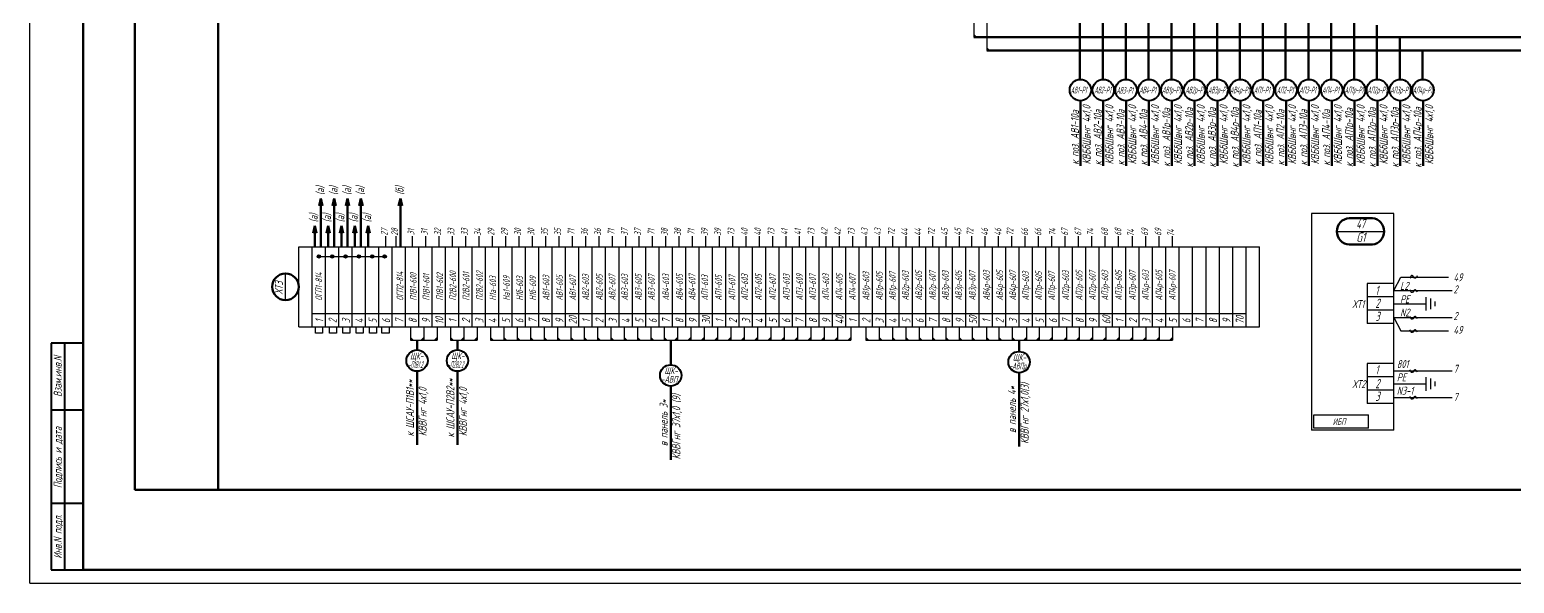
# Model space of a CAD drawing. Header units: millimetres. Extents: x -338 to 6826, y -8218 to 3153.
# Drawn here: x 2037 to 2593, y -5595 to -5388 of the extents above; entities that cross this region are included whole.
import ezdxf
from ezdxf.enums import TextEntityAlignment as Align

# ---------------------------------------------------------------- set-up
doc = ezdxf.new("R2010")
doc.units = ezdxf.units.MM
doc.layers.get('Defpoints').update_dxf_attribs({"color": 251})
for name, color, linetype, lineweight in [('Датчики', 31, 'Continuous', 50), ('Рамка тонкая', 5, 'Continuous', 25), ('Текст_КИП', 2, 'Continuous', 25), ('Эл.кабель', 2, 'Continuous', 50)]:
    doc.layers.add(name, color=color, linetype=linetype, lineweight=lineweight)
doc.layers.add('ТЕКСТ', color=2, linetype='Continuous')
doc.styles.add('Simplex', font='simplex.shx', dxfattribs={"width": 0.7, "oblique": 15})

msp = doc.modelspace()

# ---------------------------------------------------------------- hatches: boundary and pattern name
for color, points in [(256, [(2391.8, -5390.53), (2390.8, -5389.53), (2390.8, -5390.53)]), (256, [(2396.66, -5395.53), (2395.66, -5394.53), (2395.66, -5395.53)]), (256, [(2145.34, -5473.38, 1), (2145.34, -5472.11, 1)]), (256, [(2150.34, -5473.38, 1), (2150.34, -5472.11, 1)]), (256, [(2155.34, -5473.38, 1), (2155.34, -5472.11, 1)]), (256, [(2160.34, -5473.38, 1), (2160.34, -5472.11, 1)]), (256, [(2165.34, -5473.38, 1), (2165.34, -5472.11, 1)]), (256, [(2169.98, -5473.38, 1), (2169.98, -5472.11, 1)]), (3, [(2179.7, -5503.15), (2180.7, -5504.15), (2179.7, -5504.15)]), (3, [(2184.7, -5503.15), (2183.7, -5504.15), (2184.7, -5504.15)]), (3, [(2189.7, -5503.15), (2188.7, -5504.15), (2189.7, -5504.15)]), (3, [(2194.7, -5503.15), (2195.7, -5504.15), (2194.7, -5504.15)]), (3, [(2199.7, -5503.15), (2198.7, -5504.15), (2199.7, -5504.15)]), (3, [(2204.7, -5503.15), (2203.7, -5504.15), (2204.7, -5504.15)]), (3, [(2209.7, -5503.15), (2210.7, -5504.15), (2209.7, -5504.15)]), (3, [(2214.7, -5503.15), (2215.7, -5504.15), (2214.7, -5504.15)]), (3, [(2219.7, -5503.15), (2220.7, -5504.15), (2219.7, -5504.15)]), (3, [(2224.7, -5503.15), (2225.7, -5504.15), (2224.7, -5504.15)]), (3, [(2229.7, -5503.15), (2230.7, -5504.15), (2229.7, -5504.15)]), (3, [(2234.7, -5503.15), (2235.7, -5504.15), (2234.7, -5504.15)]), (3, [(2239.7, -5503.15), (2240.7, -5504.15), (2239.7, -5504.15)]), (3, [(2244.7, -5503.15), (2245.7, -5504.15), (2244.7, -5504.15)]), (3, [(2249.7, -5503.15), (2250.7, -5504.15), (2249.7, -5504.15)]), (3, [(2254.7, -5503.15), (2255.7, -5504.15), (2254.7, -5504.15)]), (3, [(2259.7, -5503.15), (2260.7, -5504.15), (2259.7, -5504.15)]), (3, [(2264.7, -5503.15), (2265.7, -5504.15), (2264.7, -5504.15)]), (3, [(2269.7, -5503.15), (2270.7, -5504.15), (2269.7, -5504.15)]), (3, [(2274.7, -5503.15), (2275.7, -5504.15), (2274.7, -5504.15)]), (3, [(2279.7, -5503.15), (2278.7, -5504.15), (2279.7, -5504.15)]), (3, [(2284.7, -5503.15), (2283.7, -5504.15), (2284.7, -5504.15)]), (3, [(2289.7, -5503.15), (2288.7, -5504.15), (2289.7, -5504.15)]), (3, [(2294.7, -5503.15), (2293.7, -5504.15), (2294.7, -5504.15)]), (3, [(2299.7, -5503.15), (2298.7, -5504.15), (2299.7, -5504.15)]), (3, [(2304.7, -5503.15), (2303.7, -5504.15), (2304.7, -5504.15)]), (3, [(2309.7, -5503.15), (2308.7, -5504.15), (2309.7, -5504.15)]), (3, [(2314.7, -5503.15), (2313.7, -5504.15), (2314.7, -5504.15)]), (3, [(2319.7, -5503.15), (2318.7, -5504.15), (2319.7, -5504.15)]), (3, [(2324.7, -5503.15), (2323.7, -5504.15), (2324.7, -5504.15)]), (3, [(2329.7, -5503.15), (2328.7, -5504.15), (2329.7, -5504.15)]), (3, [(2334.7, -5503.15), (2333.7, -5504.15), (2334.7, -5504.15)]), (3, [(2339.7, -5503.15), (2338.7, -5504.15), (2339.7, -5504.15)]), (3, [(2344.7, -5503.15), (2343.7, -5504.15), (2344.7, -5504.15)]), (3, [(2350.26, -5503.15), (2351.26, -5504.15), (2350.26, -5504.15)]), (3, [(2355.26, -5503.15), (2356.26, -5504.15), (2355.26, -5504.15)]), (3, [(2360.26, -5503.15), (2361.26, -5504.15), (2360.26, -5504.15)]), (3, [(2365.26, -5503.15), (2366.26, -5504.15), (2365.26, -5504.15)]), (3, [(2370.26, -5503.15), (2371.26, -5504.15), (2370.26, -5504.15)]), (3, [(2375.26, -5503.15), (2376.26, -5504.15), (2375.26, -5504.15)]), (3, [(2380.26, -5503.15), (2381.26, -5504.15), (2380.26, -5504.15)]), (3, [(2385.26, -5503.15), (2386.26, -5504.15), (2385.26, -5504.15)]), (3, [(2390.15, -5503.15), (2391.15, -5504.15), (2390.15, -5504.15)]), (3, [(2395.5, -5503.15), (2396.5, -5504.15), (2395.5, -5504.15)]), (3, [(2400.19, -5503.15), (2401.19, -5504.15), (2400.19, -5504.15)]), (3, [(2405.14, -5503.15), (2406.14, -5504.15), (2405.14, -5504.15)]), (3, [(2410.54, -5503.15), (2409.54, -5504.15), (2410.54, -5504.15)]), (3, [(2415.3, -5503.15), (2414.3, -5504.15), (2415.3, -5504.15)]), (3, [(2420.18, -5503.15), (2419.18, -5504.15), (2420.18, -5504.15)]), (3, [(2425.48, -5503.15), (2424.48, -5504.15), (2425.48, -5504.15)]), (3, [(2430.26, -5503.15), (2429.26, -5504.15), (2430.26, -5504.15)]), (3, [(2435.26, -5503.15), (2434.26, -5504.15), (2435.26, -5504.15)]), (3, [(2440.26, -5503.15), (2439.26, -5504.15), (2440.26, -5504.15)]), (3, [(2445.26, -5503.15), (2444.26, -5504.15), (2445.26, -5504.15)]), (3, [(2450.26, -5503.15), (2449.26, -5504.15), (2450.26, -5504.15)]), (3, [(2455.26, -5503.15), (2454.26, -5504.15), (2455.26, -5504.15)]), (3, [(2460.26, -5503.15), (2459.26, -5504.15), (2460.26, -5504.15)]), (3, [(2465.26, -5503.15), (2464.26, -5504.15), (2465.26, -5504.15)])]:
    msp.add_hatch(color=color).paths.add_polyline_path(points)

# ---------------------------------------------------------------- linework, layer by layer
at = {"lineweight": 60}
for p, q in [((2056.94, -5590.29), (2056.94, -5006.29)), ((2872.94, -5590.29), (2056.94, -5590.29))]:
    msp.add_line(p, q, dxfattribs=at)
at = {"color": 5, "lineweight": 60}
for p, q in [((2076.32, -5560.2), (2076.32, -5027.44)), ((2107.64, -5560.2), (2107.64, -5027.44)), ((2076.32, -5560.2), (2790.36, -5560.2))]:
    msp.add_line(p, q, dxfattribs=at)
at = {"color": 2, "ltscale": 0.5}
for p, q in [((2390.8, -5239.62), (2390.8, -5390.53)), ((2395.66, -5239.62), (2395.66, -5395.53)), ((2179.7, -5499.15), (2179.7, -5504.15)), ((2184.7, -5499.15), (2184.7, -5504.15)), ((2189.7, -5499.15), (2189.7, -5504.15)), ((2194.7, -5499.15), (2194.7, -5504.15)), ((2199.7, -5499.15), (2199.7, -5504.15)), ((2204.7, -5499.15), (2204.7, -5504.15)), ((2209.7, -5499.15), (2209.7, -5504.15)), ((2214.7, -5499.15), (2214.7, -5504.15)), ((2219.7, -5499.15), (2219.7, -5504.15)), ((2224.7, -5499.15), (2224.7, -5504.15)), ((2229.7, -5499.15), (2229.7, -5504.15)), ((2234.7, -5499.15), (2234.7, -5504.15)), ((2239.7, -5499.15), (2239.7, -5504.15)), ((2244.7, -5499.15), (2244.7, -5504.15)), ((2249.7, -5499.15), (2249.7, -5504.15)), ((2254.7, -5499.15), (2254.7, -5504.15)), ((2259.7, -5499.15), (2259.7, -5504.15)), ((2264.7, -5499.15), (2264.7, -5504.15)), ((2269.7, -5499.15), (2269.7, -5504.15)), ((2274.7, -5499.15), (2274.7, -5504.15)), ((2279.7, -5499.15), (2279.7, -5504.15)), ((2284.7, -5499.15), (2284.7, -5504.15)), ((2289.7, -5499.15), (2289.7, -5504.15)), ((2294.7, -5499.15), (2294.7, -5504.15)), ((2299.7, -5499.15), (2299.7, -5504.15)), ((2304.7, -5499.15), (2304.7, -5504.15)), ((2309.7, -5499.15), (2309.7, -5504.15)), ((2314.7, -5499.15), (2314.7, -5504.15)), ((2319.7, -5499.15), (2319.7, -5504.15)), ((2324.7, -5499.15), (2324.7, -5504.15)), ((2329.7, -5499.15), (2329.7, -5504.15)), ((2334.7, -5499.15), (2334.7, -5504.15)), ((2339.7, -5499.15), (2339.7, -5504.15)), ((2344.7, -5499.15), (2344.7, -5504.15)), ((2350.26, -5499.15), (2350.26, -5504.15)), ((2355.26, -5499.15), (2355.26, -5504.15)), ((2360.26, -5499.15), (2360.26, -5504.15)), ((2365.26, -5499.15), (2365.26, -5504.15)), ((2370.26, -5499.15), (2370.26, -5504.15)), ((2375.26, -5499.15), (2375.26, -5504.15)), ((2380.26, -5499.15), (2380.26, -5504.15)), ((2385.26, -5499.15), (2385.26, -5504.15)), ((2390.15, -5499.15), (2390.15, -5504.15)), ((2395.5, -5499.15), (2395.5, -5504.15)), ((2400.19, -5499.15), (2400.19, -5504.15)), ((2405.14, -5499.15), (2405.14, -5504.15)), ((2410.54, -5499.15), (2410.54, -5504.15)), ((2415.3, -5499.15), (2415.3, -5504.15)), ((2420.18, -5499.15), (2420.18, -5504.15)), ((2425.48, -5499.15), (2425.48, -5504.15)), ((2430.26, -5499.15), (2430.26, -5504.15)), ((2435.26, -5499.15), (2435.26, -5504.15)), ((2440.26, -5499.15), (2440.26, -5504.15)), ((2445.26, -5499.15), (2445.26, -5504.15)), ((2450.26, -5499.15), (2450.26, -5504.15)), ((2455.26, -5499.15), (2455.26, -5504.15)), ((2460.26, -5499.15), (2460.26, -5504.15)), ((2465.26, -5499.15), (2465.26, -5504.15))]:
    msp.add_line(p, q, dxfattribs=at)
for p, q in [((2391.8, -5390.53), (2390.8, -5389.53)), ((2396.66, -5395.53), (2395.66, -5394.53)), ((2548.2, -5456.67), (2517.29, -5456.67)), ((2548.2, -5537.92), (2548.2, -5456.67)), ((2145.98, -5472.75), (2170.04, -5472.75)), ((2538.2, -5482.9), (2538.2, -5497.9)), ((2548.2, -5482.9), (2538.2, -5482.9)), ((2548.2, -5487.9), (2538.2, -5487.9)), ((2548.2, -5490.55), (2560.34, -5490.55)), ((2560.34, -5493.1), (2560.34, -5488)), ((2562.1, -5492.54), (2562.1, -5488.57)), ((2563.75, -5491.45), (2563.75, -5489.67)), ((2548.2, -5492.9), (2538.2, -5492.9)), ((2144.08, -5501.53), (2144.08, -5499.15)), ((2146.74, -5501.53), (2144.08, -5501.53)), ((2146.74, -5499.15), (2146.74, -5501.53)), ((2149.27, -5501.53), (2149.27, -5499.15)), ((2151.93, -5501.53), (2149.27, -5501.53)), ((2151.93, -5499.15), (2151.93, -5501.53)), ((2154.27, -5501.53), (2154.27, -5499.15)), ((2156.93, -5501.53), (2154.27, -5501.53)), ((2156.93, -5499.15), (2156.93, -5501.53)), ((2159.27, -5501.53), (2159.27, -5499.15)), ((2161.93, -5501.53), (2159.27, -5501.53)), ((2161.93, -5499.15), (2161.93, -5501.53)), ((2164.27, -5501.53), (2164.27, -5499.15)), ((2166.93, -5501.53), (2164.27, -5501.53)), ((2166.93, -5499.15), (2166.93, -5501.53)), ((2168.95, -5501.53), (2168.95, -5499.15)), ((2171.61, -5501.53), (2168.95, -5501.53)), ((2171.61, -5499.15), (2171.61, -5501.53)), ((2548.2, -5497.9), (2538.2, -5497.9)), ((2538.2, -5512.9), (2538.2, -5527.9)), ((2548.2, -5512.9), (2538.2, -5512.9)), ((2548.2, -5517.9), (2538.2, -5517.9)), ((2560.34, -5523.1), (2560.34, -5518)), ((2562.1, -5522.54), (2562.1, -5518.57)), ((2548.2, -5522.9), (2538.2, -5522.9)), ((2548.2, -5520.55), (2560.34, -5520.55)), ((2563.75, -5521.45), (2563.75, -5519.67)), ((2548.2, -5527.9), (2538.2, -5527.9)), ((2548.2, -5537.92), (2517.33, -5537.92)), ((2538.72, -5537.18), (2518.23, -5537.18))]:
    msp.add_line(p, q)
at = {"ltscale": 0.5}
for p, q in [((2517.33, -5456.67), (2517.33, -5537.92)), ((2518.23, -5537.18), (2518.23, -5532.18)), ((2518.23, -5532.18), (2538.72, -5532.18)), ((2538.72, -5537.18), (2538.72, -5532.18))]:
    msp.add_line(p, q, dxfattribs=at)
at = {"color": 0, "linetype": 'ByBlock'}
msp.add_line((2526.86, -5463.38), (2544.57, -5463.38), dxfattribs=at)
at = {"color": 2}
for p, q in [((2137.81, -5499.15), (2137.81, -5469.15)), ((2137.81, -5469.15), (2497.81, -5469.15)), ((2142.81, -5499.15), (2142.81, -5469.15)), ((2147.81, -5499.15), (2147.81, -5469.15)), ((2152.81, -5499.15), (2152.81, -5469.15)), ((2157.81, -5499.15), (2157.81, -5469.15)), ((2162.81, -5499.15), (2162.81, -5469.15)), ((2167.81, -5499.15), (2167.81, -5469.15)), ((2172.81, -5499.15), (2172.81, -5469.15)), ((2177.81, -5499.15), (2177.81, -5469.15)), ((2182.81, -5499.15), (2182.81, -5469.15)), ((2187.81, -5499.15), (2187.81, -5469.15)), ((2192.81, -5499.15), (2192.81, -5469.15)), ((2197.81, -5499.15), (2197.81, -5469.15)), ((2202.81, -5499.15), (2202.81, -5469.15)), ((2207.81, -5499.15), (2207.81, -5469.15)), ((2212.81, -5499.15), (2212.81, -5469.15)), ((2217.81, -5499.15), (2217.81, -5469.15)), ((2222.81, -5499.15), (2222.81, -5469.15)), ((2227.81, -5499.15), (2227.81, -5469.15)), ((2232.81, -5499.15), (2232.81, -5469.15)), ((2237.81, -5499.15), (2237.81, -5469.15)), ((2242.81, -5499.15), (2242.81, -5469.15)), ((2247.81, -5499.15), (2247.81, -5469.15)), ((2252.81, -5499.15), (2252.81, -5469.15)), ((2257.81, -5499.15), (2257.81, -5469.15)), ((2262.81, -5499.15), (2262.81, -5469.15)), ((2267.81, -5499.15), (2267.81, -5469.15)), ((2272.81, -5499.15), (2272.81, -5469.15)), ((2277.81, -5499.15), (2277.81, -5469.15)), ((2282.81, -5499.15), (2282.81, -5469.15)), ((2287.81, -5499.15), (2287.81, -5469.15)), ((2292.81, -5499.15), (2292.81, -5469.15)), ((2297.81, -5499.15), (2297.81, -5469.15)), ((2302.81, -5499.15), (2302.81, -5469.15)), ((2307.81, -5499.15), (2307.81, -5469.15)), ((2312.81, -5499.15), (2312.81, -5469.15)), ((2317.81, -5499.15), (2317.81, -5469.15)), ((2322.81, -5499.15), (2322.81, -5469.15)), ((2327.81, -5499.15), (2327.81, -5469.15)), ((2332.81, -5499.15), (2332.81, -5469.15)), ((2337.81, -5499.15), (2337.81, -5469.15)), ((2342.81, -5499.15), (2342.81, -5469.15)), ((2347.81, -5499.15), (2347.81, -5469.15)), ((2352.81, -5499.15), (2352.81, -5469.15)), ((2357.81, -5499.15), (2357.81, -5469.15)), ((2362.81, -5499.15), (2362.81, -5469.15)), ((2367.81, -5499.15), (2367.81, -5469.15)), ((2372.81, -5499.15), (2372.81, -5469.15)), ((2377.81, -5499.15), (2377.81, -5469.15)), ((2382.81, -5499.15), (2382.81, -5469.15)), ((2387.81, -5499.15), (2387.81, -5469.15)), ((2392.81, -5499.15), (2392.81, -5469.15)), ((2392.81, -5499.15), (2392.81, -5469.15)), ((2397.81, -5499.15), (2397.81, -5469.15)), ((2397.81, -5499.15), (2397.81, -5469.15)), ((2402.81, -5499.15), (2402.81, -5469.15)), ((2407.81, -5499.15), (2407.81, -5469.15)), ((2412.81, -5499.15), (2412.81, -5469.15)), ((2417.81, -5499.15), (2417.81, -5469.15)), ((2422.81, -5499.15), (2422.81, -5469.15)), ((2427.81, -5499.15), (2427.81, -5469.15)), ((2432.81, -5499.15), (2432.81, -5469.15)), ((2437.81, -5499.15), (2437.81, -5469.15)), ((2442.81, -5499.15), (2442.81, -5469.15)), ((2447.81, -5499.15), (2447.81, -5469.15)), ((2452.81, -5499.15), (2452.81, -5469.15)), ((2457.81, -5499.15), (2457.81, -5469.15)), ((2462.81, -5499.15), (2462.81, -5469.15)), ((2467.81, -5499.15), (2467.81, -5469.15)), ((2472.81, -5499.15), (2472.81, -5469.15)), ((2477.81, -5499.15), (2477.81, -5469.15)), ((2482.81, -5499.15), (2482.81, -5469.15)), ((2487.81, -5499.15), (2487.81, -5469.15)), ((2492.81, -5499.15), (2492.81, -5469.15)), ((2492.81, -5499.15), (2492.81, -5469.15)), ((2497.81, -5499.15), (2497.81, -5469.15)), ((2142.81, -5494.12), (2492.81, -5494.12)), ((2137.81, -5499.15), (2497.81, -5499.15))]:
    msp.add_line(p, q, dxfattribs=at)
at = {"color": 3}
for p, q in [((2170.27, -5465.21), (2170.27, -5469.15)), ((2174.18, -5465.21), (2174.18, -5469.15)), ((2180.29, -5465.21), (2180.29, -5469.15)), ((2185.29, -5465.21), (2185.29, -5469.15)), ((2190.29, -5465.21), (2190.29, -5469.15)), ((2195.29, -5465.21), (2195.29, -5469.15)), ((2200.29, -5465.21), (2200.29, -5469.15)), ((2205.29, -5465.21), (2205.29, -5469.15)), ((2210.29, -5465.21), (2210.29, -5469.15)), ((2215.29, -5465.21), (2215.29, -5469.15)), ((2220.29, -5465.21), (2220.29, -5469.15)), ((2225.29, -5465.21), (2225.29, -5469.15)), ((2230.29, -5465.21), (2230.29, -5469.15)), ((2235.29, -5465.21), (2235.29, -5469.15)), ((2240.29, -5465.21), (2240.29, -5469.15)), ((2245.29, -5465.21), (2245.29, -5469.15)), ((2250.29, -5465.21), (2250.29, -5469.15)), ((2255.29, -5465.21), (2255.29, -5469.15)), ((2260.29, -5465.21), (2260.29, -5469.15)), ((2265.29, -5465.21), (2265.29, -5469.15)), ((2270.29, -5465.21), (2270.29, -5469.15)), ((2275.29, -5465.21), (2275.29, -5469.15)), ((2280.29, -5465.21), (2280.29, -5469.15)), ((2285.29, -5465.21), (2285.29, -5469.15)), ((2290.29, -5465.21), (2290.29, -5469.15)), ((2295.29, -5465.21), (2295.29, -5469.15)), ((2300.29, -5465.21), (2300.29, -5469.15)), ((2305.29, -5465.21), (2305.29, -5469.15)), ((2310.29, -5465.21), (2310.29, -5469.15)), ((2315.29, -5465.21), (2315.29, -5469.15)), ((2320.29, -5465.21), (2320.29, -5469.15)), ((2325.29, -5465.21), (2325.29, -5469.15)), ((2330.29, -5465.21), (2330.29, -5469.15)), ((2335.29, -5465.21), (2335.29, -5469.15)), ((2340.29, -5465.21), (2340.29, -5469.15)), ((2345.29, -5465.21), (2345.29, -5469.15)), ((2350.29, -5465.21), (2350.29, -5469.15)), ((2355.29, -5465.21), (2355.29, -5469.15)), ((2360.29, -5465.21), (2360.29, -5469.15)), ((2365.29, -5465.21), (2365.29, -5469.15)), ((2370.29, -5465.21), (2370.29, -5469.15)), ((2375.29, -5465.21), (2375.29, -5469.15)), ((2380.29, -5465.21), (2380.29, -5469.15)), ((2385.29, -5465.21), (2385.29, -5469.15)), ((2389.86, -5465.21), (2389.86, -5469.15)), ((2394.86, -5465.21), (2394.86, -5469.15)), ((2399.86, -5465.21), (2399.86, -5469.15)), ((2404.86, -5465.21), (2404.86, -5469.15)), ((2409.86, -5465.21), (2409.86, -5469.15)), ((2414.86, -5465.21), (2414.86, -5469.15)), ((2419.86, -5465.21), (2419.86, -5469.15)), ((2424.86, -5465.21), (2424.86, -5469.15)), ((2429.86, -5465.21), (2429.86, -5469.15)), ((2434.86, -5465.21), (2434.86, -5469.15)), ((2439.86, -5465.21), (2439.86, -5469.15)), ((2444.86, -5465.21), (2444.86, -5469.15)), ((2450.08, -5465.21), (2450.08, -5469.15)), ((2455.08, -5465.21), (2455.08, -5469.15)), ((2460.08, -5465.21), (2460.08, -5469.15)), ((2465.08, -5465.21), (2465.08, -5469.15)), ((2548.2, -5485.6), (2570.06, -5485.6)), ((2548.2, -5495.6), (2570.06, -5495.6)), ((2179.7, -5503.15), (2180.7, -5504.15)), ((2179.7, -5504.15), (2189.7, -5504.15)), ((2184.7, -5503.15), (2183.7, -5504.15)), ((2189.7, -5503.15), (2188.7, -5504.15)), ((2194.7, -5503.15), (2195.7, -5504.15)), ((2194.7, -5504.15), (2204.7, -5504.15)), ((2199.7, -5503.15), (2198.7, -5504.15)), ((2204.7, -5503.15), (2203.7, -5504.15)), ((2209.7, -5503.15), (2210.7, -5504.15)), ((2209.7, -5504.15), (2344.7, -5504.15)), ((2214.7, -5503.15), (2215.7, -5504.15)), ((2219.7, -5503.15), (2220.7, -5504.15)), ((2224.7, -5503.15), (2225.7, -5504.15)), ((2229.7, -5503.15), (2230.7, -5504.15)), ((2234.7, -5503.15), (2235.7, -5504.15)), ((2239.7, -5503.15), (2240.7, -5504.15)), ((2244.7, -5503.15), (2245.7, -5504.15)), ((2249.7, -5503.15), (2250.7, -5504.15)), ((2254.7, -5503.15), (2255.7, -5504.15)), ((2259.7, -5503.15), (2260.7, -5504.15)), ((2264.7, -5503.15), (2265.7, -5504.15)), ((2269.7, -5503.15), (2270.7, -5504.15)), ((2274.7, -5503.15), (2275.7, -5504.15)), ((2279.7, -5503.15), (2278.7, -5504.15)), ((2284.7, -5503.15), (2283.7, -5504.15)), ((2289.7, -5503.15), (2288.7, -5504.15)), ((2294.7, -5503.15), (2293.7, -5504.15)), ((2299.7, -5503.15), (2298.7, -5504.15)), ((2304.7, -5503.15), (2303.7, -5504.15)), ((2309.7, -5503.15), (2308.7, -5504.15)), ((2314.7, -5503.15), (2313.7, -5504.15)), ((2319.7, -5503.15), (2318.7, -5504.15)), ((2324.7, -5503.15), (2323.7, -5504.15)), ((2329.7, -5503.15), (2328.7, -5504.15)), ((2334.7, -5503.15), (2333.7, -5504.15)), ((2339.7, -5503.15), (2338.7, -5504.15)), ((2344.7, -5503.15), (2343.7, -5504.15)), ((2350.26, -5503.15), (2351.26, -5504.15)), ((2350.26, -5504.15), (2465.26, -5504.15)), ((2355.26, -5503.15), (2356.26, -5504.15)), ((2360.26, -5503.15), (2361.26, -5504.15)), ((2365.26, -5503.15), (2366.26, -5504.15)), ((2370.26, -5503.15), (2371.26, -5504.15)), ((2375.26, -5503.15), (2376.26, -5504.15)), ((2380.26, -5503.15), (2381.26, -5504.15)), ((2385.26, -5503.15), (2386.26, -5504.15)), ((2390.15, -5503.15), (2391.15, -5504.15)), ((2395.5, -5503.15), (2396.5, -5504.15)), ((2400.19, -5503.15), (2401.19, -5504.15)), ((2405.14, -5503.15), (2406.14, -5504.15)), ((2410.54, -5503.15), (2409.54, -5504.15)), ((2415.3, -5503.15), (2414.3, -5504.15)), ((2420.18, -5503.15), (2419.18, -5504.15)), ((2425.48, -5503.15), (2424.48, -5504.15)), ((2430.26, -5503.15), (2429.26, -5504.15)), ((2435.26, -5503.15), (2434.26, -5504.15)), ((2440.26, -5503.15), (2439.26, -5504.15)), ((2445.26, -5503.15), (2444.26, -5504.15)), ((2450.26, -5503.15), (2449.26, -5504.15)), ((2455.26, -5503.15), (2454.26, -5504.15)), ((2460.26, -5503.15), (2459.26, -5504.15)), ((2465.26, -5503.15), (2464.26, -5504.15)), ((2548.2, -5515.6), (2570.06, -5515.6)), ((2548.2, -5525.6), (2570.06, -5525.6))]:
    msp.add_line(p, q, dxfattribs=at)
at = {"color": 107}
for p, q in [((2548.2, -5485.6), (2550.77, -5480.6)), ((2550.77, -5480.6), (2568.66, -5480.6)), ((2548.26, -5495.6), (2550.83, -5500.61)), ((2550.77, -5500.61), (2568.66, -5500.61))]:
    msp.add_line(p, q, dxfattribs=at)
at = {"color": 7, "lineweight": 40}
for p, q in [((2044.96, -5505.29), (2044.96, -5590.29)), ((2056.96, -5505.29), (2044.96, -5505.29)), ((2049.96, -5505.29), (2049.96, -5590.29)), ((2044.96, -5530.29), (2056.96, -5530.29)), ((2044.96, -5565.29), (2056.96, -5565.29)), ((2044.96, -5590.29), (2056.96, -5590.29))]:
    msp.add_line(p, q, dxfattribs=at)
for centre in [(2145.34, -5472.75), (2150.34, -5472.75), (2155.34, -5472.75), (2160.34, -5472.75), (2165.34, -5472.75), (2169.98, -5472.75)]:
    msp.add_circle(centre, 0.633)
at = {"color": 30, "linetype": 'ByBlock', "lineweight": 30, "end_tangent": (-1, 0)}
for points in [[(2556.98, -5480.09), (2556.12, -5480.96), (2555.04, -5479.92), (2554.25, -5480.96)], [(2556.98, -5486.12), (2556.12, -5485.25), (2555.04, -5486.29), (2554.25, -5485.25)], [(2556.98, -5496.12), (2556.12, -5495.25), (2555.04, -5496.29), (2554.25, -5495.25)], [(2556.98, -5501.12), (2556.12, -5500.25), (2555.04, -5501.29), (2554.25, -5500.25)], [(2556.98, -5516.12), (2556.12, -5515.25), (2555.04, -5516.29), (2554.25, -5515.25)], [(2556.98, -5526.12), (2556.12, -5525.25), (2555.04, -5526.29), (2554.25, -5525.25)]]:
    msp.add_spline(points, degree=3, dxfattribs=at)
at = {"layer": 'Defpoints', "lineweight": -3}
msp.add_line((2132.81, -5489.15), (2132.81, -5479.15), dxfattribs=at)
msp.add_line((2132.81, -5489.15), (2132.81, -5479.15), dxfattribs=at)
at = {"layer": 'Датчики'}
for points in [[(2531.49, -5458.38, 0.926486), (2531.49, -5468.36, 0.920396)], [(2540.19, -5468.36, 0.877065), (2540.19, -5458.38, 0.890947)]]:
    msp.add_lwpolyline(points, format="xyb", dxfattribs=at)
for points in [[(2540.19, -5458.38), (2531.49, -5458.38)], [(2540.19, -5468.36), (2531.49, -5468.36)]]:
    msp.add_lwpolyline(points, dxfattribs=at)
msp.add_circle((2132.81, -5484.15), 5, dxfattribs=at)
msp.add_circle((2132.81, -5484.15), 5, dxfattribs=at)
at = {"layer": 'Рамка тонкая'}
for q in [(2036.94, -5001.29), (2877.94, -5595.29)]:
    msp.add_line((2036.94, -5595.29), q, dxfattribs=at)
at = {"layer": 'Эл.кабель'}
for p, q in [((2430.58, -5406.42), (2430.58, -5324.08)), ((2439.14, -5406.42), (2439.14, -5329.08)), ((2447.71, -5406.42), (2447.71, -5333.57)), ((2456.27, -5406.42), (2456.27, -5338.57)), ((2464.83, -5406.42), (2464.83, -5343.07)), ((2473.39, -5406.42), (2473.39, -5348.07)), ((2481.95, -5406.42), (2481.95, -5352.56)), ((2490.52, -5406.42), (2490.52, -5357.56)), ((2499.08, -5406.42), (2499.08, -5362.05)), ((2507.64, -5406.42), (2507.64, -5367.05)), ((2516.2, -5406.42), (2516.2, -5371.55)), ((2524.76, -5406.42), (2524.76, -5376.55)), ((2533.33, -5406.42), (2533.33, -5381.04)), ((2541.89, -5406.42), (2541.89, -5386.04)), ((2390.8, -5390.53), (2596.89, -5390.53)), ((2550.45, -5406.42), (2550.45, -5390.53)), ((2395.66, -5395.53), (2601.54, -5395.53)), ((2559.01, -5406.42), (2559.01, -5395.53)), ((2430.74, -5414.42), (2430.74, -5438.76)), ((2439.31, -5414.42), (2439.31, -5438.76)), ((2447.87, -5414.42), (2447.87, -5438.76)), ((2456.43, -5414.42), (2456.43, -5438.76)), ((2464.99, -5414.42), (2464.99, -5438.76)), ((2473.55, -5414.42), (2473.55, -5438.76)), ((2482.11, -5414.42), (2482.11, -5438.76)), ((2490.68, -5414.42), (2490.68, -5438.76)), ((2499.24, -5414.42), (2499.24, -5438.76)), ((2507.8, -5414.42), (2507.8, -5438.76)), ((2516.36, -5414.42), (2516.36, -5438.76)), ((2524.92, -5414.42), (2524.92, -5438.76)), ((2533.49, -5414.42), (2533.49, -5438.76)), ((2542.05, -5414.42), (2542.05, -5438.76)), ((2550.61, -5414.42), (2550.61, -5438.76)), ((2559.17, -5414.42), (2559.17, -5438.76)), ((2146.07, -5451.12), (2145.41, -5453.86)), ((2146.07, -5469.15), (2146.07, -5451.12)), ((2146.07, -5451.12), (2146.74, -5453.86)), ((2151.07, -5451.12), (2150.41, -5453.86)), ((2151.07, -5469.15), (2151.07, -5451.12)), ((2151.07, -5451.12), (2151.74, -5453.86)), ((2156.07, -5451.12), (2155.41, -5453.86)), ((2156.07, -5469.15), (2156.07, -5451.12)), ((2156.07, -5451.12), (2156.74, -5453.86)), ((2161.07, -5451.12), (2160.41, -5453.86)), ((2161.07, -5469.15), (2161.07, -5451.12)), ((2161.07, -5451.12), (2161.74, -5453.86)), ((2175.87, -5451.12), (2175.21, -5453.86)), ((2175.87, -5469.15), (2175.87, -5451.12)), ((2175.87, -5451.12), (2176.53, -5453.86)), ((2143.8, -5461.35), (2143.14, -5464.08)), ((2143.8, -5469.15), (2143.8, -5461.35)), ((2143.8, -5461.35), (2144.46, -5464.08)), ((2148.8, -5461.35), (2148.14, -5464.08)), ((2148.8, -5469.15), (2148.8, -5461.35)), ((2148.8, -5461.35), (2149.46, -5464.08)), ((2153.8, -5461.35), (2153.14, -5464.08)), ((2153.8, -5469.15), (2153.8, -5461.35)), ((2153.8, -5461.35), (2154.46, -5464.08)), ((2158.8, -5461.35), (2158.14, -5464.08)), ((2158.8, -5469.15), (2158.8, -5461.35)), ((2158.8, -5461.35), (2159.46, -5464.08)), ((2163.8, -5461.35), (2163.14, -5464.08)), ((2163.8, -5469.15), (2163.8, -5461.35)), ((2163.8, -5461.35), (2164.46, -5464.08)), ((2182.13, -5507.83), (2182.13, -5504.15)), ((2197.27, -5507.83), (2197.27, -5504.15)), ((2277.2, -5513.39), (2277.2, -5504.15)), ((2407.76, -5508.39), (2407.76, -5504.15)), ((2182.13, -5515.83), (2182.13, -5543.41)), ((2197.27, -5515.83), (2197.27, -5543.41)), ((2407.76, -5516.39), (2407.76, -5543.98)), ((2277.2, -5521.39), (2277.2, -5548.98))]:
    msp.add_line(p, q, dxfattribs=at)
at = {"layer": 'Эл.кабель', "lineweight": 40}
for centre in [(2430.74, -5410.42), (2439.31, -5410.42), (2447.87, -5410.42), (2456.43, -5410.42), (2464.99, -5410.42), (2473.55, -5410.42), (2482.11, -5410.42), (2490.68, -5410.42), (2499.24, -5410.42), (2507.8, -5410.42), (2516.36, -5410.42), (2524.92, -5410.42), (2533.49, -5410.42), (2542.05, -5410.42), (2550.61, -5410.42), (2559.17, -5410.42), (2182.13, -5511.83), (2197.27, -5511.83), (2407.77, -5512.39), (2277.2, -5517.39)]:
    msp.add_circle(centre, 4, dxfattribs=at)

# ---------------------------------------------------------------- texts
at = {"color": 2, "style": 'Simplex', "oblique": 15, "width": 0.7}
for s, p in [('Взам.инв.N', (2048.96, -5517.79)), ('Подпись и дата', (2048.96, -5548.15)), ('Инв.N подл.', (2048.96, -5577.79))]:
    msp.add_text(s, height=3, rotation=90, dxfattribs=at).set_placement(p, align=Align.CENTER)
at = {"layer": 'ТЕКСТ', "style": 'Simplex', "oblique": 15, "width": 0.6}
for s, p in [('к поз. АВ1-10а', (2430.16, -5428.21)), ('к поз. АВ2-10а', (2438.72, -5428.21)), ('к поз. АВ3-10а', (2447.28, -5428.21)), ('к поз. АВ4-10а', (2455.85, -5428.21)), ('к поз. АВ1р-10а', (2464.41, -5428.21)), ('к поз. АВ2р-10а', (2472.97, -5428.21)), ('к поз. АВ3р-10а', (2481.53, -5428.21)), ('к поз. АВ4р-10а', (2490.09, -5428.21)), ('к поз. АП1-10а', (2498.66, -5428.21)), ('к поз. АП2-10а', (2507.22, -5428.21)), ('к поз. АП3-10а', (2515.78, -5428.21)), ('к поз. АП4-10а', (2524.34, -5428.21)), ('к поз. АП1р-10а', (2532.9, -5428.21)), ('к поз. АП2р-10а', (2541.46, -5428.21)), ('к поз. АП3р-10а', (2550.03, -5428.21)), ('к поз. АП4р-10а', (2558.59, -5428.21)), ('ХТ3', (2131.84, -5484.54)), ('1', (2146.98, -5496.97)), ('2', (2151.98, -5496.97)), ('3', (2156.98, -5496.97)), ('4', (2161.98, -5496.97)), ('5', (2166.98, -5496.97)), ('6', (2171.98, -5496.97)), ('7', (2176.98, -5496.97)), ('8', (2181.98, -5496.97)), ('9', (2186.98, -5496.97)), ('1', (2196.98, -5496.97)), ('2', (2201.98, -5496.97)), ('3', (2206.98, -5496.97)), ('4', (2211.98, -5496.97)), ('5', (2216.98, -5496.97)), ('6', (2221.98, -5496.97)), ('7', (2226.98, -5496.97)), ('8', (2231.98, -5496.97)), ('9', (2236.98, -5496.97)), ('1', (2246.98, -5496.97)), ('2', (2251.98, -5496.97)), ('3', (2256.98, -5496.97)), ('4', (2261.98, -5496.97)), ('5', (2266.98, -5496.97)), ('6', (2271.98, -5496.97)), ('7', (2276.98, -5496.97)), ('8', (2281.98, -5496.97)), ('9', (2286.98, -5496.97)), ('1', (2296.98, -5496.97)), ('2', (2301.98, -5496.97)), ('3', (2306.98, -5496.97)), ('4', (2311.98, -5496.97)), ('5', (2316.98, -5496.97)), ('6', (2321.98, -5496.97)), ('7', (2326.98, -5496.97)), ('8', (2331.98, -5496.97)), ('9', (2336.98, -5496.97)), ('1', (2346.98, -5496.97)), ('2', (2351.98, -5496.97)), ('3', (2356.98, -5496.97)), ('4', (2361.98, -5496.97)), ('5', (2366.98, -5496.97)), ('6', (2371.98, -5496.97)), ('7', (2376.98, -5496.97)), ('8', (2381.98, -5496.97)), ('9', (2386.98, -5496.97)), ('1', (2396.98, -5496.97)), ('2', (2401.98, -5496.97)), ('3', (2406.98, -5496.97)), ('4', (2411.98, -5496.97)), ('5', (2416.98, -5496.97)), ('6', (2421.98, -5496.97)), ('7', (2426.98, -5496.97)), ('8', (2431.98, -5496.97)), ('9', (2436.98, -5496.97)), ('1', (2446.98, -5496.97)), ('2', (2451.98, -5496.97)), ('3', (2456.98, -5496.97)), ('4', (2461.98, -5496.97)), ('5', (2466.98, -5496.97)), ('6', (2471.98, -5496.97)), ('7', (2476.98, -5496.97)), ('8', (2481.98, -5496.97)), ('9', (2486.98, -5496.97)), ('к ШСАУ-П1В1**', (2180.95, -5529.62)), ('КВВГнг 4х1,0  ', (2185.7, -5529.62)), ('к ШСАУ-П2В2**', (2196.09, -5529.62)), ('КВВГнг 4х1,0  ', (2200.84, -5529.62)), ('в панель 4*', (2406.58, -5530.19)), ('КВВГнг 27х1,0(3)  ', (2411.33, -5530.19)), ('в панель 3*', (2276.02, -5535.19)), ('КВВГнг 37х1,0 (9)  ', (2280.77, -5535.19))]:
    msp.add_text(s, height=3, rotation=90, dxfattribs=at).set_placement(p, align=Align.CENTER)
at = {"layer": 'ТЕКСТ', "color": 4, "style": 'Simplex', "oblique": 15, "width": 0.6}
for p in [(2434.54, -5425.79), (2443.1, -5425.79), (2451.67, -5425.79), (2460.23, -5425.79), (2468.79, -5425.79), (2477.35, -5425.79), (2485.91, -5425.79), (2494.47, -5425.79), (2503.04, -5425.79), (2511.6, -5425.79), (2520.16, -5425.79), (2528.72, -5425.79), (2537.28, -5425.79), (2545.85, -5425.79), (2554.41, -5425.79), (2562.97, -5425.79)]:
    msp.add_text('КВБбШвнг 4х1,0  ', height=3, rotation=90, dxfattribs=at).set_placement(p, align=Align.CENTER)
at = {"layer": 'ТЕКСТ', "color": 3, "style": 'Simplex', "oblique": 15, "width": 0.6}
for s, p in [('27', (2171.05, -5463.63)), ('28', (2174.96, -5463.63)), ('31', (2181.08, -5463.63)), ('31', (2186.08, -5463.63)), ('32', (2191.08, -5463.63)), ('33', (2196.08, -5463.63)), ('33', (2201.08, -5463.63)), ('34', (2206.08, -5463.63)), ('29', (2211.08, -5463.63)), ('29', (2216.08, -5463.63)), ('30', (2221.08, -5463.63)), ('30', (2226.08, -5463.63)), ('35', (2231.08, -5463.63)), ('35', (2236.08, -5463.63)), ('71', (2241.08, -5463.63)), ('36', (2246.08, -5463.63)), ('36', (2251.08, -5463.63)), ('71', (2256.08, -5463.63)), ('37', (2261.08, -5463.63)), ('37', (2266.08, -5463.63)), ('71', (2271.08, -5463.63)), ('38', (2276.07, -5463.63)), ('38', (2281.07, -5463.63)), ('71', (2286.08, -5463.63)), ('39', (2291.07, -5463.63)), ('39', (2296.07, -5463.63)), ('73', (2301.08, -5463.63)), ('40', (2306.07, -5463.63)), ('40', (2311.07, -5463.63)), ('73', (2316.08, -5463.63)), ('41', (2321.07, -5463.63)), ('41', (2326.07, -5463.63)), ('73', (2331.08, -5463.63)), ('42', (2336.07, -5463.63)), ('42', (2341.07, -5463.63)), ('73', (2346.08, -5463.63)), ('43', (2351.07, -5463.63)), ('43', (2356.07, -5463.63)), ('72', (2361.08, -5463.63)), ('44', (2366.07, -5463.63)), ('44', (2371.07, -5463.63)), ('72', (2376.08, -5463.63)), ('45', (2381.07, -5463.63)), ('45', (2386.07, -5463.63)), ('72', (2390.64, -5463.63)), ('46', (2396.07, -5463.63)), ('46', (2401.07, -5463.63)), ('72', (2405.64, -5463.63)), ('66', (2411.07, -5463.63)), ('66', (2416.07, -5463.63)), ('74', (2421.44, -5463.63)), ('67', (2426.07, -5463.63)), ('67', (2431.07, -5463.63)), ('74', (2435.66, -5463.63)), ('68', (2441.07, -5463.63)), ('68', (2446.07, -5463.63)), ('74', (2450.88, -5463.96)), ('69', (2456.07, -5463.63)), ('69', (2461.07, -5463.63)), ('74', (2465.88, -5463.96))]:
    msp.add_text(s, height=2.5, rotation=90, dxfattribs=at).set_placement(p, align=Align.CENTER)
at = {"layer": 'ТЕКСТ', "style": 'Simplex', "oblique": 15, "width": 0.6}
msp.add_text('47', height=3.5, dxfattribs=at).set_placement((2535.72, -5462.29), align=Align.CENTER)
for s, height, p in [('ОГП1-814', 2.5, (2146.55, -5489.33)), ('ОГП2-814', 2.5, (2176.94, -5489.33)), ('П1В1-600', 2.5, (2181.94, -5489.33)), ('П1В1-601', 2.5, (2186.79, -5489.33)), ('П1В1-602', 2.5, (2191.89, -5489.33)), ('П2В2-600', 2.5, (2196.79, -5489.33)), ('П2В2-601', 2.5, (2201.74, -5489.33)), ('П2В2-602', 2.5, (2206.76, -5489.33)), ('Н1а-603', 2.5, (2211.77, -5489.33)), ('На1-609', 2.5, (2216.85, -5489.33)), ('Н1б-603', 2.5, (2221.83, -5489.33)), ('Н1б-609', 2.5, (2226.76, -5489.33)), ('10', 3, (2191.97, -5498.16)), ('20', 3, (2241.97, -5498.16)), ('30', 3, (2291.97, -5498.16)), ('40', 3, (2341.97, -5498.16)), ('50', 3, (2391.97, -5498.16)), ('60', 3, (2441.97, -5498.16)), ('70', 3, (2491.97, -5498.16))]:
    msp.add_text(s, height=height, rotation=90, dxfattribs=at).set_placement(p)
at = {"layer": 'ТЕКСТ', "color": 4, "style": 'Simplex', "oblique": 15, "width": 0.6}
for s, p in [('АВ2-605', (2251.66, -5489.33)), ('АВ2-607', (2256.48, -5489.33)), ('АВ3-605', (2266.28, -5489.33)), ('АВ3-607', (2271.22, -5489.33)), ('АВ4-603', (2276.61, -5489.33)), ('АВ4-605', (2281.71, -5489.33)), ('АВ4-607', (2286.45, -5489.33)), ('АП2-603', (2306.18, -5489.33)), ('АП2-605', (2311.3, -5489.33)), ('АП2-607', (2316.6, -5489.33)), ('АП3-603', (2321.75, -5489.33)), ('АП3-609', (2326.72, -5489.33)), ('АП3-607', (2331.61, -5489.33)), ('АП4-603', (2336.58, -5489.33)), ('АП4-605', (2341.59, -5489.33)), ('АП4-607', (2346.51, -5489.33)), ('АВ1р-603', (2351.59, -5489.33)), ('АВ1р-605', (2356.58, -5489.33)), ('АВ1р-607', (2361.55, -5489.33)), ('АВ2р-603', (2366.41, -5489.33)), ('АВ2р-605', (2371.41, -5489.33)), ('АВ2р-607', (2376.55, -5489.33)), ('АВ3р-603', (2381.4, -5489.33)), ('АВ3р-605', (2386.31, -5489.33)), ('АВ3р-607', (2391.43, -5489.33)), ('АВ4р-603', (2396.77, -5489.33)), ('АВ4р-605', (2401.78, -5489.33)), ('АВ4р-607', (2406.64, -5489.33)), ('АП1р-603', (2411.44, -5489.33)), ('АП1р-605', (2416.31, -5489.33)), ('АП1р-607', (2421.22, -5489.33)), ('АП2р-603', (2426.48, -5489.33)), ('АП2р-605', (2431.51, -5489.33)), ('АП2р-607', (2436.47, -5489.33)), ('АП3р-603', (2441.16, -5489.33)), ('АП3р-605', (2446.28, -5489.33)), ('АП3р-607', (2451.46, -5489.33)), ('АП4р-603', (2456.4, -5489.33)), ('АП4р-605', (2461.42, -5489.33)), ('АП4р-607', (2466.4, -5489.33)), ('АВ1-603', (2231.7, -5489.33)), ('АВ1-605', (2236.76, -5489.33)), ('АВ1-607', (2241.74, -5489.33)), ('АВ2-603', (2246.54, -5489.33)), ('АВ3-603', (2261.23, -5489.33)), ('АП1-603', (2291.22, -5489.33)), ('АП1-605', (2296.31, -5489.33)), ('АП1-607', (2301.4, -5489.33))]:
    msp.add_text(s, height=2.5, rotation=90, dxfattribs=at).set_placement(p)
at = {"layer": 'ТЕКСТ', "color": 6, "style": 'Simplex', "oblique": 15, "width": 0.6}
for p in [(2570.56, -5482.11), (2570.56, -5501.83)]:
    msp.add_text('49', height=3, dxfattribs=at).set_placement(p)
at = {"layer": 'ТЕКСТ', "style": 'Simplex', "oblique": 15, "width": 0.6}
for s, height, p in [('1', 3.5, (2541.26, -5487.2)), ('L2', 3, (2550.54, -5485.31)), ('ХТ1', 3, (2532.66, -5492.14)), ('2', 3.5, (2541.26, -5492.09)), ('РЕ', 3, (2550.54, -5490.31)), ('3', 3.5, (2541.26, -5497)), ('N2', 3, (2550.54, -5495.31)), ('1', 3.5, (2541.26, -5517.03)), ('801', 3, (2549.31, -5514.6)), ('ХТ2', 3, (2532.66, -5522.14)), ('2', 3.5, (2541.26, -5522.21)), ('РЕ', 3, (2549.31, -5519.6)), ('3', 3.5, (2541.26, -5526.94)), ('N3-1', 3, (2549.31, -5524.6)), ('ИБП', 2.5, (2525.28, -5535.95))]:
    msp.add_text(s, height=height, dxfattribs=at).set_placement(p)
at = {"layer": 'ТЕКСТ', "color": 241, "style": 'Simplex', "oblique": 15, "width": 0.6}
for s, p in [('2', (2570.56, -5486.62)), ('2', (2570.56, -5496.59)), ('7', (2570.56, -5516.38)), ('7', (2570.56, -5526.93))]:
    msp.add_text(s, height=3, dxfattribs=at).set_placement(p)
at = {"layer": 'Текст_КИП', "color": 4, "style": 'Simplex', "oblique": 15, "width": 0.45}
for s, p in [('АВ1-Р1', (2427.07, -5411.66)), ('АВ2-Р1', (2435.95, -5411.65)), ('АВ3-Р1', (2444.19, -5411.81)), ('АВ4-Р1', (2452.75, -5411.66)), ('АВ1р-Р1', (2461.31, -5411.66)), ('АВ2р-Р1', (2470.04, -5411.66)), ('АВ3р-Р1', (2478.51, -5411.65)), ('АВ4р-Р1', (2486.75, -5411.66)), ('АП1-Р1', (2495.72, -5411.66)), ('АП2-Р1', (2504.28, -5411.66)), ('АП3-Р1', (2512.68, -5411.66)), ('АП4-Р1', (2521.25, -5411.66)), ('АП1р-Р1', (2529.72, -5411.66)), ('АП2р-Р1', (2538.28, -5411.66)), ('АП3р-Р1', (2546.84, -5411.66)), ('АП4р-Р1', (2555.24, -5411.66))]:
    msp.add_text(s, height=2.5, dxfattribs=at).set_placement(p)
at = {"layer": 'Текст_КИП', "color": 140, "lineweight": 50, "style": 'Simplex', "oblique": 15, "width": 0.6}
for s, p in [('(а)', (2147.29, -5446.49)), ('(а)', (2152.29, -5446.49)), ('(а)', (2157.29, -5446.49)), ('(а)', (2162.29, -5446.49)), ('(б)', (2177.08, -5446.49)), ('(а)', (2144.81, -5456.72)), ('(а)', (2149.81, -5456.72)), ('(а)', (2154.81, -5456.72)), ('(а)', (2159.81, -5456.72)), ('(а)', (2164.81, -5456.72))]:
    msp.add_text(s, height=3, rotation=90, dxfattribs=at).set_placement(p, align=Align.RIGHT)
at = {"layer": 'Текст_КИП', "color": 4, "style": 'Simplex', "oblique": 15, "width": 0.7}
msp.add_text('G1', height=3.5, dxfattribs=at).set_placement((2535.82, -5467.3), align=Align.CENTER)
at = {"layer": 'Текст_КИП', "style": 'Simplex', "oblique": 15}
for s, width, p in [('-П1В1.2', 0.4, (2178.77, -5514.61)), ('ЩК-', 0.6, (2179.52, -5511.34)), ('-П2В2.2', 0.4, (2193.62, -5514.53)), ('ЩК-', 0.6, (2194.93, -5511.26)), ('-АВПр', 0.5, (2404.1, -5515.09)), ('ЩК-', 0.6, (2405.41, -5511.82)), ('-АВП', 0.6, (2273.54, -5520.09)), ('ЩК-', 0.6, (2274.86, -5516.82))]:
    msp.add_text(s, height=2.5, dxfattribs=dict(at, width=width)).set_placement(p)

doc.saveas('drawing.dxf')
